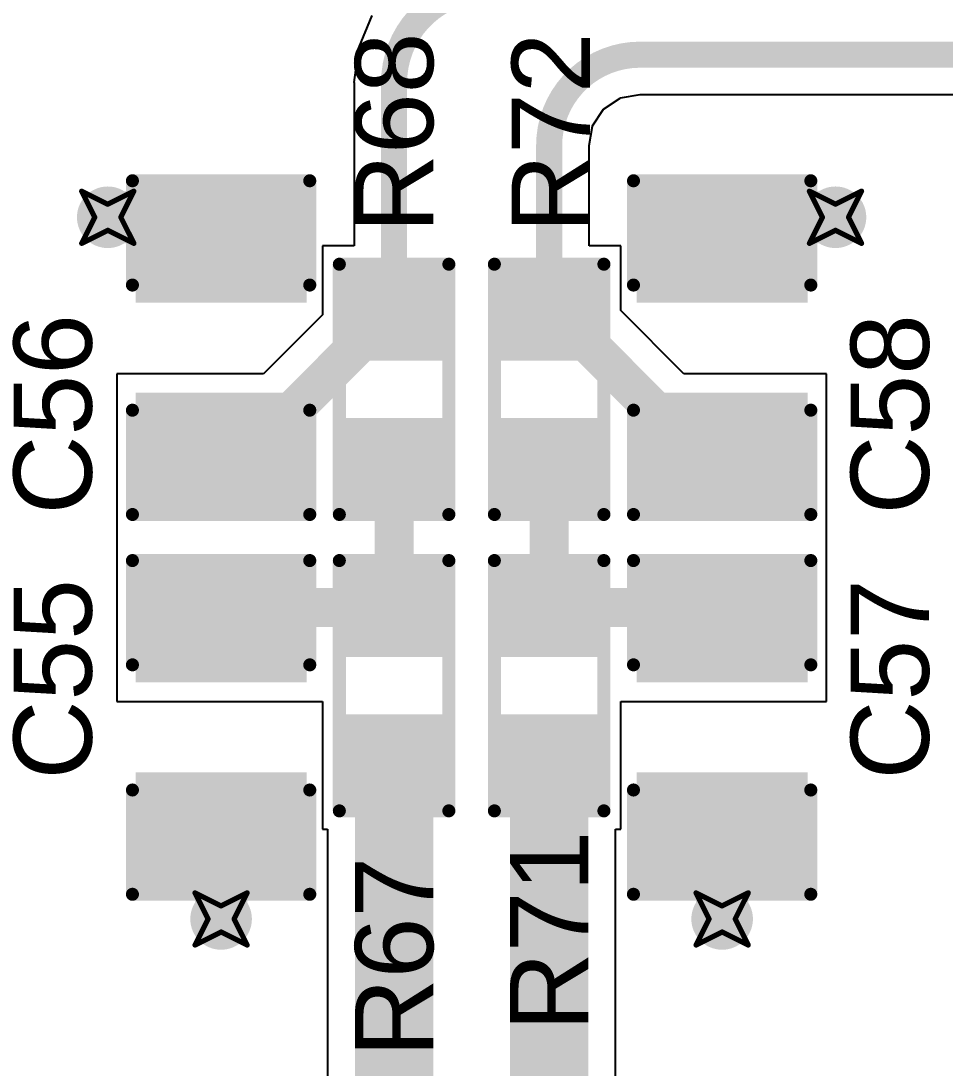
# Model space of a CAD drawing. Header units: inches. Extents: x -0.03 to 9.71, y 0.01 to 4.44.
# Drawn here: x 2.7925 to 3.1469, y 1.1192 to 1.5208 of the extents above; entities that cross this region are included whole.
import ezdxf

# ---------------------------------------------------------------- set-up
doc = ezdxf.new("R2010")
doc.units = ezdxf.units.IN
doc.header["$MEASUREMENT"] = 0
for name, color, linetype in [('Bottom Layer', 5, 'Continuous'), ('Drill Drawing', 1, 'Continuous'), ('Layer 1', 16, 'Continuous'), ('Layer 2', 76, 'Continuous'), ('Top Layer', 1, 'Continuous'), ('Top Overlay', 2, 'Continuous'), ('Top Paste', 8, 'Continuous'), ('Top Solder', 216, 'Continuous'), ('Via Holes', 16, 'Continuous')]:
    doc.layers.add(name, color=color, linetype=linetype)
doc.styles.add('Arial', font='', dxfattribs={"height": 0.2})
doc.styles.get('Arial').set_extended_font_data('Arial')

# ---------------------------------------------------------------- blocks, each defined once
blk = doc.blocks.new('R___0603_31')
at = {"layer": 'Top Layer'}
for points in [[(-0.015, 0.0175), (-0.015, -0.0175), (-0.045, -0.0175), (-0.045, 0.0175)], [(0.045, 0.0175), (0.045, -0.0175), (0.015, -0.0175), (0.015, 0.0175)]]:
    blk.add_hatch(color=1, dxfattribs=at).paths.add_polyline_path(points)
at = {"layer": 'Top Paste'}
for points in [[(-0.015, 0.0175), (-0.015, -0.0175), (-0.045, -0.0175), (-0.045, 0.0175)], [(0.045, 0.0175), (0.045, -0.0175), (0.015, -0.0175), (0.015, 0.0175)]]:
    blk.add_hatch(color=8, dxfattribs=at).paths.add_polyline_path(points)
at = {"layer": 'Top Solder'}
for points in [[(-0.011, 0.0215), (-0.011, -0.0215), (-0.049, -0.0215), (-0.049, 0.0215)], [(0.049, 0.0215), (0.049, -0.0215), (0.011, -0.0215), (0.011, 0.0215)]]:
    blk.add_hatch(color=216, dxfattribs=at).paths.add_polyline_path(points)
at = {"layer": 'Top Overlay'}
for points in [[(-0.048, 0.021, 0.005, 0.005, 0), (0.048, 0.021, 0.005, 0.005, 0)], [(-0.048, 0.021, 0.005, 0.005, 0), (-0.048, -0.021, 0.005, 0.005, 0)], [(0.048, 0.021, 0.005, 0.005, 0), (0.048, -0.021, 0.005, 0.005, 0)], [(-0.048, -0.021, 0.005, 0.005, 0), (0.048, -0.021, 0.005, 0.005, 0)]]:
    blk.add_lwpolyline(points, format="xyseb", dxfattribs=at)
for points in [[(-0.04925, 0.021, 0.0025, 0.0025, 1), (-0.04675, 0.021, 0.0025, 0.0025, 1)], [(-0.04925, 0.021, 0.0025, 0.0025, 1), (-0.04675, 0.021, 0.0025, 0.0025, 1)], [(0.04675, 0.021, 0.0025, 0.0025, 1), (0.04925, 0.021, 0.0025, 0.0025, 1)], [(0.04675, 0.021, 0.0025, 0.0025, 1), (0.04925, 0.021, 0.0025, 0.0025, 1)], [(-0.04925, -0.021, 0.0025, 0.0025, 1), (-0.04675, -0.021, 0.0025, 0.0025, 1)], [(-0.04925, -0.021, 0.0025, 0.0025, 1), (-0.04675, -0.021, 0.0025, 0.0025, 1)], [(0.04675, -0.021, 0.0025, 0.0025, 1), (0.04925, -0.021, 0.0025, 0.0025, 1)], [(0.04675, -0.021, 0.0025, 0.0025, 1), (0.04925, -0.021, 0.0025, 0.0025, 1)]]:
    blk.add_lwpolyline(points, format="xyseb", close=True, dxfattribs=at)
blk = doc.blocks.new('R___0603_32')
at = {"layer": 'Top Layer'}
for points in [[(-0.015, 0.0175), (-0.015, -0.0175), (-0.045, -0.0175), (-0.045, 0.0175)], [(0.045, 0.0175), (0.045, -0.0175), (0.015, -0.0175), (0.015, 0.0175)]]:
    blk.add_hatch(color=1, dxfattribs=at).paths.add_polyline_path(points)
at = {"layer": 'Top Paste'}
for points in [[(-0.015, 0.0175), (-0.015, -0.0175), (-0.045, -0.0175), (-0.045, 0.0175)], [(0.045, 0.0175), (0.045, -0.0175), (0.015, -0.0175), (0.015, 0.0175)]]:
    blk.add_hatch(color=8, dxfattribs=at).paths.add_polyline_path(points)
at = {"layer": 'Top Solder'}
for points in [[(-0.011, 0.0215), (-0.011, -0.0215), (-0.049, -0.0215), (-0.049, 0.0215)], [(0.049, 0.0215), (0.049, -0.0215), (0.011, -0.0215), (0.011, 0.0215)]]:
    blk.add_hatch(color=216, dxfattribs=at).paths.add_polyline_path(points)
at = {"layer": 'Top Overlay'}
for points in [[(-0.048, 0.021, 0.005, 0.005, 0), (0.048, 0.021, 0.005, 0.005, 0)], [(-0.048, 0.021, 0.005, 0.005, 0), (-0.048, -0.021, 0.005, 0.005, 0)], [(0.048, 0.021, 0.005, 0.005, 0), (0.048, -0.021, 0.005, 0.005, 0)], [(-0.048, -0.021, 0.005, 0.005, 0), (0.048, -0.021, 0.005, 0.005, 0)]]:
    blk.add_lwpolyline(points, format="xyseb", dxfattribs=at)
for points in [[(-0.04925, 0.021, 0.0025, 0.0025, 1), (-0.04675, 0.021, 0.0025, 0.0025, 1)], [(-0.04925, 0.021, 0.0025, 0.0025, 1), (-0.04675, 0.021, 0.0025, 0.0025, 1)], [(0.04675, 0.021, 0.0025, 0.0025, 1), (0.04925, 0.021, 0.0025, 0.0025, 1)], [(0.04675, 0.021, 0.0025, 0.0025, 1), (0.04925, 0.021, 0.0025, 0.0025, 1)], [(-0.04925, -0.021, 0.0025, 0.0025, 1), (-0.04675, -0.021, 0.0025, 0.0025, 1)], [(-0.04925, -0.021, 0.0025, 0.0025, 1), (-0.04675, -0.021, 0.0025, 0.0025, 1)], [(0.04675, -0.021, 0.0025, 0.0025, 1), (0.04925, -0.021, 0.0025, 0.0025, 1)], [(0.04675, -0.021, 0.0025, 0.0025, 1), (0.04925, -0.021, 0.0025, 0.0025, 1)]]:
    blk.add_lwpolyline(points, format="xyseb", close=True, dxfattribs=at)
blk = doc.blocks.new('R___0603_35')
at = {"layer": 'Top Layer'}
for points in [[(-0.015, 0.0175), (-0.015, -0.0175), (-0.045, -0.0175), (-0.045, 0.0175)], [(0.045, 0.0175), (0.045, -0.0175), (0.015, -0.0175), (0.015, 0.0175)]]:
    blk.add_hatch(color=1, dxfattribs=at).paths.add_polyline_path(points)
at = {"layer": 'Top Paste'}
for points in [[(-0.015, 0.0175), (-0.015, -0.0175), (-0.045, -0.0175), (-0.045, 0.0175)], [(0.045, 0.0175), (0.045, -0.0175), (0.015, -0.0175), (0.015, 0.0175)]]:
    blk.add_hatch(color=8, dxfattribs=at).paths.add_polyline_path(points)
at = {"layer": 'Top Solder'}
for points in [[(-0.011, 0.0215), (-0.011, -0.0215), (-0.049, -0.0215), (-0.049, 0.0215)], [(0.049, 0.0215), (0.049, -0.0215), (0.011, -0.0215), (0.011, 0.0215)]]:
    blk.add_hatch(color=216, dxfattribs=at).paths.add_polyline_path(points)
at = {"layer": 'Top Overlay'}
for points in [[(-0.048, 0.021, 0.005, 0.005, 0), (0.048, 0.021, 0.005, 0.005, 0)], [(-0.048, 0.021, 0.005, 0.005, 0), (-0.048, -0.021, 0.005, 0.005, 0)], [(0.048, 0.021, 0.005, 0.005, 0), (0.048, -0.021, 0.005, 0.005, 0)], [(-0.048, -0.021, 0.005, 0.005, 0), (0.048, -0.021, 0.005, 0.005, 0)]]:
    blk.add_lwpolyline(points, format="xyseb", dxfattribs=at)
for points in [[(-0.04925, 0.021, 0.0025, 0.0025, 1), (-0.04675, 0.021, 0.0025, 0.0025, 1)], [(-0.04925, 0.021, 0.0025, 0.0025, 1), (-0.04675, 0.021, 0.0025, 0.0025, 1)], [(0.04675, 0.021, 0.0025, 0.0025, 1), (0.04925, 0.021, 0.0025, 0.0025, 1)], [(0.04675, 0.021, 0.0025, 0.0025, 1), (0.04925, 0.021, 0.0025, 0.0025, 1)], [(-0.04925, -0.021, 0.0025, 0.0025, 1), (-0.04675, -0.021, 0.0025, 0.0025, 1)], [(-0.04925, -0.021, 0.0025, 0.0025, 1), (-0.04675, -0.021, 0.0025, 0.0025, 1)], [(0.04675, -0.021, 0.0025, 0.0025, 1), (0.04925, -0.021, 0.0025, 0.0025, 1)], [(0.04675, -0.021, 0.0025, 0.0025, 1), (0.04925, -0.021, 0.0025, 0.0025, 1)]]:
    blk.add_lwpolyline(points, format="xyseb", close=True, dxfattribs=at)
blk = doc.blocks.new('R___0603_36')
at = {"layer": 'Top Layer'}
for points in [[(-0.015, 0.0175), (-0.015, -0.0175), (-0.045, -0.0175), (-0.045, 0.0175)], [(0.045, 0.0175), (0.045, -0.0175), (0.015, -0.0175), (0.015, 0.0175)]]:
    blk.add_hatch(color=1, dxfattribs=at).paths.add_polyline_path(points)
at = {"layer": 'Top Paste'}
for points in [[(-0.015, 0.0175), (-0.015, -0.0175), (-0.045, -0.0175), (-0.045, 0.0175)], [(0.045, 0.0175), (0.045, -0.0175), (0.015, -0.0175), (0.015, 0.0175)]]:
    blk.add_hatch(color=8, dxfattribs=at).paths.add_polyline_path(points)
at = {"layer": 'Top Solder'}
for points in [[(-0.011, 0.0215), (-0.011, -0.0215), (-0.049, -0.0215), (-0.049, 0.0215)], [(0.049, 0.0215), (0.049, -0.0215), (0.011, -0.0215), (0.011, 0.0215)]]:
    blk.add_hatch(color=216, dxfattribs=at).paths.add_polyline_path(points)
at = {"layer": 'Top Overlay'}
for points in [[(-0.048, 0.021, 0.005, 0.005, 0), (0.048, 0.021, 0.005, 0.005, 0)], [(-0.048, 0.021, 0.005, 0.005, 0), (-0.048, -0.021, 0.005, 0.005, 0)], [(0.048, 0.021, 0.005, 0.005, 0), (0.048, -0.021, 0.005, 0.005, 0)], [(-0.048, -0.021, 0.005, 0.005, 0), (0.048, -0.021, 0.005, 0.005, 0)]]:
    blk.add_lwpolyline(points, format="xyseb", dxfattribs=at)
for points in [[(-0.04925, 0.021, 0.0025, 0.0025, 1), (-0.04675, 0.021, 0.0025, 0.0025, 1)], [(-0.04925, 0.021, 0.0025, 0.0025, 1), (-0.04675, 0.021, 0.0025, 0.0025, 1)], [(0.04675, 0.021, 0.0025, 0.0025, 1), (0.04925, 0.021, 0.0025, 0.0025, 1)], [(0.04675, 0.021, 0.0025, 0.0025, 1), (0.04925, 0.021, 0.0025, 0.0025, 1)], [(-0.04925, -0.021, 0.0025, 0.0025, 1), (-0.04675, -0.021, 0.0025, 0.0025, 1)], [(-0.04925, -0.021, 0.0025, 0.0025, 1), (-0.04675, -0.021, 0.0025, 0.0025, 1)], [(0.04675, -0.021, 0.0025, 0.0025, 1), (0.04925, -0.021, 0.0025, 0.0025, 1)], [(0.04675, -0.021, 0.0025, 0.0025, 1), (0.04925, -0.021, 0.0025, 0.0025, 1)]]:
    blk.add_lwpolyline(points, format="xyseb", close=True, dxfattribs=at)
blk = doc.blocks.new('C___0805_144')
at = {"layer": 'Top Layer'}
for points in [[(-0.06, 0.03), (-0.02, 0.03), (-0.02, -0.03), (-0.06, -0.03)], [(0.02, 0.03), (0.06, 0.03), (0.06, -0.03), (0.02, -0.03)]]:
    blk.add_hatch(color=1, dxfattribs=at).paths.add_polyline_path(points)
at = {"layer": 'Top Paste'}
for points in [[(-0.06, 0.03), (-0.02, 0.03), (-0.02, -0.03), (-0.06, -0.03)], [(0.02, 0.03), (0.06, 0.03), (0.06, -0.03), (0.02, -0.03)]]:
    blk.add_hatch(color=8, dxfattribs=at).paths.add_polyline_path(points)
at = {"layer": 'Top Solder'}
for points in [[(-0.06276, 0.03276), (-0.01724, 0.03276), (-0.01724, -0.03276), (-0.06276, -0.03276)], [(0.01724, 0.03276), (0.06276, 0.03276), (0.06276, -0.03276), (0.01724, -0.03276)]]:
    blk.add_hatch(color=216, dxfattribs=at).paths.add_polyline_path(points)
at = {"layer": 'Top Overlay'}
for points in [[(-0.064, 0.034, 0.005, 0.005, 0), (-0.064, -0.034, 0.005, 0.005, 0)], [(-0.064, 0.034, 0.005, 0.005, 0), (-0.024, 0.034, 0.005, 0.005, 0)], [(0.024, 0.034, 0.005, 0.005, 0), (0.064, 0.034, 0.005, 0.005, 0)], [(0.064, 0.034, 0.005, 0.005, 0), (0.064, -0.034, 0.005, 0.005, 0)], [(-0.064, -0.034, 0.005, 0.005, 0), (-0.024, -0.034, 0.005, 0.005, 0)], [(0.024, -0.034, 0.005, 0.005, 0), (0.064, -0.034, 0.005, 0.005, 0)]]:
    blk.add_lwpolyline(points, format="xyseb", dxfattribs=at)
for points in [[(-0.06525, 0.034, 0.0025, 0.0025, 1), (-0.06275, 0.034, 0.0025, 0.0025, 1)], [(-0.06525, 0.034, 0.0025, 0.0025, 1), (-0.06275, 0.034, 0.0025, 0.0025, 1)], [(-0.02525, 0.034, 0.0025, 0.0025, 1), (-0.02275, 0.034, 0.0025, 0.0025, 1)], [(0.02275, 0.034, 0.0025, 0.0025, 1), (0.02525, 0.034, 0.0025, 0.0025, 1)], [(0.06275, 0.034, 0.0025, 0.0025, 1), (0.06525, 0.034, 0.0025, 0.0025, 1)], [(0.06275, 0.034, 0.0025, 0.0025, 1), (0.06525, 0.034, 0.0025, 0.0025, 1)], [(-0.06525, -0.034, 0.0025, 0.0025, 1), (-0.06275, -0.034, 0.0025, 0.0025, 1)], [(-0.06525, -0.034, 0.0025, 0.0025, 1), (-0.06275, -0.034, 0.0025, 0.0025, 1)], [(-0.02525, -0.034, 0.0025, 0.0025, 1), (-0.02275, -0.034, 0.0025, 0.0025, 1)], [(0.02275, -0.034, 0.0025, 0.0025, 1), (0.02525, -0.034, 0.0025, 0.0025, 1)], [(0.06275, -0.034, 0.0025, 0.0025, 1), (0.06525, -0.034, 0.0025, 0.0025, 1)], [(0.06275, -0.034, 0.0025, 0.0025, 1), (0.06525, -0.034, 0.0025, 0.0025, 1)]]:
    blk.add_lwpolyline(points, format="xyseb", close=True, dxfattribs=at)
blk = doc.blocks.new('C___0805_145')
at = {"layer": 'Top Layer'}
for points in [[(-0.06, 0.03), (-0.02, 0.03), (-0.02, -0.03), (-0.06, -0.03)], [(0.02, 0.03), (0.06, 0.03), (0.06, -0.03), (0.02, -0.03)]]:
    blk.add_hatch(color=1, dxfattribs=at).paths.add_polyline_path(points)
at = {"layer": 'Top Paste'}
for points in [[(-0.06, 0.03), (-0.02, 0.03), (-0.02, -0.03), (-0.06, -0.03)], [(0.02, 0.03), (0.06, 0.03), (0.06, -0.03), (0.02, -0.03)]]:
    blk.add_hatch(color=8, dxfattribs=at).paths.add_polyline_path(points)
at = {"layer": 'Top Solder'}
for points in [[(-0.06276, 0.03276), (-0.01724, 0.03276), (-0.01724, -0.03276), (-0.06276, -0.03276)], [(0.01724, 0.03276), (0.06276, 0.03276), (0.06276, -0.03276), (0.01724, -0.03276)]]:
    blk.add_hatch(color=216, dxfattribs=at).paths.add_polyline_path(points)
at = {"layer": 'Top Overlay'}
for points in [[(-0.064, -0.034, 0.005, 0.005, 0), (-0.064, 0.034, 0.005, 0.005, 0)], [(-0.024, 0.034, 0.005, 0.005, 0), (-0.064, 0.034, 0.005, 0.005, 0)], [(0.064, 0.034, 0.005, 0.005, 0), (0.024, 0.034, 0.005, 0.005, 0)], [(0.064, -0.034, 0.005, 0.005, 0), (0.064, 0.034, 0.005, 0.005, 0)], [(-0.024, -0.034, 0.005, 0.005, 0), (-0.064, -0.034, 0.005, 0.005, 0)], [(0.064, -0.034, 0.005, 0.005, 0), (0.024, -0.034, 0.005, 0.005, 0)]]:
    blk.add_lwpolyline(points, format="xyseb", dxfattribs=at)
for points in [[(-0.06525, 0.034, 0.0025, 0.0025, 1), (-0.06275, 0.034, 0.0025, 0.0025, 1)], [(-0.06525, 0.034, 0.0025, 0.0025, 1), (-0.06275, 0.034, 0.0025, 0.0025, 1)], [(-0.02525, 0.034, 0.0025, 0.0025, 1), (-0.02275, 0.034, 0.0025, 0.0025, 1)], [(0.02275, 0.034, 0.0025, 0.0025, 1), (0.02525, 0.034, 0.0025, 0.0025, 1)], [(0.06275, 0.034, 0.0025, 0.0025, 1), (0.06525, 0.034, 0.0025, 0.0025, 1)], [(0.06275, 0.034, 0.0025, 0.0025, 1), (0.06525, 0.034, 0.0025, 0.0025, 1)], [(-0.06525, -0.034, 0.0025, 0.0025, 1), (-0.06275, -0.034, 0.0025, 0.0025, 1)], [(-0.06525, -0.034, 0.0025, 0.0025, 1), (-0.06275, -0.034, 0.0025, 0.0025, 1)], [(-0.02525, -0.034, 0.0025, 0.0025, 1), (-0.02275, -0.034, 0.0025, 0.0025, 1)], [(0.02275, -0.034, 0.0025, 0.0025, 1), (0.02525, -0.034, 0.0025, 0.0025, 1)], [(0.06275, -0.034, 0.0025, 0.0025, 1), (0.06525, -0.034, 0.0025, 0.0025, 1)], [(0.06275, -0.034, 0.0025, 0.0025, 1), (0.06525, -0.034, 0.0025, 0.0025, 1)]]:
    blk.add_lwpolyline(points, format="xyseb", close=True, dxfattribs=at)
blk = doc.blocks.new('C___0805_146')
at = {"layer": 'Top Layer'}
for points in [[(-0.06, 0.03), (-0.02, 0.03), (-0.02, -0.03), (-0.06, -0.03)], [(0.02, 0.03), (0.06, 0.03), (0.06, -0.03), (0.02, -0.03)]]:
    blk.add_hatch(color=1, dxfattribs=at).paths.add_polyline_path(points)
at = {"layer": 'Top Paste'}
for points in [[(-0.06, 0.03), (-0.02, 0.03), (-0.02, -0.03), (-0.06, -0.03)], [(0.02, 0.03), (0.06, 0.03), (0.06, -0.03), (0.02, -0.03)]]:
    blk.add_hatch(color=8, dxfattribs=at).paths.add_polyline_path(points)
at = {"layer": 'Top Solder'}
for points in [[(-0.06276, 0.03276), (-0.01724, 0.03276), (-0.01724, -0.03276), (-0.06276, -0.03276)], [(0.01724, 0.03276), (0.06276, 0.03276), (0.06276, -0.03276), (0.01724, -0.03276)]]:
    blk.add_hatch(color=216, dxfattribs=at).paths.add_polyline_path(points)
at = {"layer": 'Top Overlay'}
for points in [[(-0.064, -0.034, 0.005, 0.005, 0), (-0.064, 0.034, 0.005, 0.005, 0)], [(-0.024, 0.034, 0.005, 0.005, 0), (-0.064, 0.034, 0.005, 0.005, 0)], [(0.064, 0.034, 0.005, 0.005, 0), (0.024, 0.034, 0.005, 0.005, 0)], [(0.064, -0.034, 0.005, 0.005, 0), (0.064, 0.034, 0.005, 0.005, 0)], [(-0.024, -0.034, 0.005, 0.005, 0), (-0.064, -0.034, 0.005, 0.005, 0)], [(0.064, -0.034, 0.005, 0.005, 0), (0.024, -0.034, 0.005, 0.005, 0)]]:
    blk.add_lwpolyline(points, format="xyseb", dxfattribs=at)
for points in [[(-0.06525, 0.034, 0.0025, 0.0025, 1), (-0.06275, 0.034, 0.0025, 0.0025, 1)], [(-0.06525, 0.034, 0.0025, 0.0025, 1), (-0.06275, 0.034, 0.0025, 0.0025, 1)], [(-0.02525, 0.034, 0.0025, 0.0025, 1), (-0.02275, 0.034, 0.0025, 0.0025, 1)], [(0.02275, 0.034, 0.0025, 0.0025, 1), (0.02525, 0.034, 0.0025, 0.0025, 1)], [(0.06275, 0.034, 0.0025, 0.0025, 1), (0.06525, 0.034, 0.0025, 0.0025, 1)], [(0.06275, 0.034, 0.0025, 0.0025, 1), (0.06525, 0.034, 0.0025, 0.0025, 1)], [(-0.06525, -0.034, 0.0025, 0.0025, 1), (-0.06275, -0.034, 0.0025, 0.0025, 1)], [(-0.06525, -0.034, 0.0025, 0.0025, 1), (-0.06275, -0.034, 0.0025, 0.0025, 1)], [(-0.02525, -0.034, 0.0025, 0.0025, 1), (-0.02275, -0.034, 0.0025, 0.0025, 1)], [(0.02275, -0.034, 0.0025, 0.0025, 1), (0.02525, -0.034, 0.0025, 0.0025, 1)], [(0.06275, -0.034, 0.0025, 0.0025, 1), (0.06525, -0.034, 0.0025, 0.0025, 1)], [(0.06275, -0.034, 0.0025, 0.0025, 1), (0.06525, -0.034, 0.0025, 0.0025, 1)]]:
    blk.add_lwpolyline(points, format="xyseb", close=True, dxfattribs=at)
blk = doc.blocks.new('C___0805_147')
at = {"layer": 'Top Layer'}
for points in [[(-0.06, 0.03), (-0.02, 0.03), (-0.02, -0.03), (-0.06, -0.03)], [(0.02, 0.03), (0.06, 0.03), (0.06, -0.03), (0.02, -0.03)]]:
    blk.add_hatch(color=1, dxfattribs=at).paths.add_polyline_path(points)
at = {"layer": 'Top Paste'}
for points in [[(-0.06, 0.03), (-0.02, 0.03), (-0.02, -0.03), (-0.06, -0.03)], [(0.02, 0.03), (0.06, 0.03), (0.06, -0.03), (0.02, -0.03)]]:
    blk.add_hatch(color=8, dxfattribs=at).paths.add_polyline_path(points)
at = {"layer": 'Top Solder'}
for points in [[(-0.06276, 0.03276), (-0.01724, 0.03276), (-0.01724, -0.03276), (-0.06276, -0.03276)], [(0.01724, 0.03276), (0.06276, 0.03276), (0.06276, -0.03276), (0.01724, -0.03276)]]:
    blk.add_hatch(color=216, dxfattribs=at).paths.add_polyline_path(points)
at = {"layer": 'Top Overlay'}
for points in [[(-0.064, 0.034, 0.005, 0.005, 0), (-0.064, -0.034, 0.005, 0.005, 0)], [(-0.064, 0.034, 0.005, 0.005, 0), (-0.024, 0.034, 0.005, 0.005, 0)], [(0.024, 0.034, 0.005, 0.005, 0), (0.064, 0.034, 0.005, 0.005, 0)], [(0.064, 0.034, 0.005, 0.005, 0), (0.064, -0.034, 0.005, 0.005, 0)], [(-0.064, -0.034, 0.005, 0.005, 0), (-0.024, -0.034, 0.005, 0.005, 0)], [(0.024, -0.034, 0.005, 0.005, 0), (0.064, -0.034, 0.005, 0.005, 0)]]:
    blk.add_lwpolyline(points, format="xyseb", dxfattribs=at)
for points in [[(-0.06525, 0.034, 0.0025, 0.0025, 1), (-0.06275, 0.034, 0.0025, 0.0025, 1)], [(-0.06525, 0.034, 0.0025, 0.0025, 1), (-0.06275, 0.034, 0.0025, 0.0025, 1)], [(-0.02525, 0.034, 0.0025, 0.0025, 1), (-0.02275, 0.034, 0.0025, 0.0025, 1)], [(0.02275, 0.034, 0.0025, 0.0025, 1), (0.02525, 0.034, 0.0025, 0.0025, 1)], [(0.06275, 0.034, 0.0025, 0.0025, 1), (0.06525, 0.034, 0.0025, 0.0025, 1)], [(0.06275, 0.034, 0.0025, 0.0025, 1), (0.06525, 0.034, 0.0025, 0.0025, 1)], [(-0.06525, -0.034, 0.0025, 0.0025, 1), (-0.06275, -0.034, 0.0025, 0.0025, 1)], [(-0.06525, -0.034, 0.0025, 0.0025, 1), (-0.06275, -0.034, 0.0025, 0.0025, 1)], [(-0.02525, -0.034, 0.0025, 0.0025, 1), (-0.02275, -0.034, 0.0025, 0.0025, 1)], [(0.02275, -0.034, 0.0025, 0.0025, 1), (0.02525, -0.034, 0.0025, 0.0025, 1)], [(0.06275, -0.034, 0.0025, 0.0025, 1), (0.06525, -0.034, 0.0025, 0.0025, 1)], [(0.06275, -0.034, 0.0025, 0.0025, 1), (0.06525, -0.034, 0.0025, 0.0025, 1)]]:
    blk.add_lwpolyline(points, format="xyseb", close=True, dxfattribs=at)

msp = doc.modelspace()

# ---------------------------------------------------------------- hatches: boundary and pattern name
at = {"layer": 'Bottom Layer'}
h = msp.add_hatch(color=5, dxfattribs=at)
edge = h.paths.add_edge_path()
edge.add_arc((2.82583, 1.44551), 0.01181, 0, 360)
h = msp.add_hatch(color=5, dxfattribs=at)
edge = h.paths.add_edge_path()
edge.add_arc((3.10488, 1.44551), 0.01181, 0, 360)
h = msp.add_hatch(color=5, dxfattribs=at)
edge = h.paths.add_edge_path()
edge.add_arc((2.86929, 1.17638), 0.01181, 0, 360)
h = msp.add_hatch(color=5, dxfattribs=at)
edge = h.paths.add_edge_path()
edge.add_arc((3.06142, 1.17638), 0.01181, 0, 360)
at = {"layer": 'Layer 1'}
h = msp.add_hatch(color=16, dxfattribs=at)
edge = h.paths.add_edge_path()
edge.add_arc((2.82583, 1.44551), 0.01181, 0, 360)
h = msp.add_hatch(color=16, dxfattribs=at)
edge = h.paths.add_edge_path()
edge.add_arc((3.10488, 1.44551), 0.01181, 0, 360)
h = msp.add_hatch(color=16, dxfattribs=at)
edge = h.paths.add_edge_path()
edge.add_arc((2.86929, 1.17638), 0.01181, 0, 360)
h = msp.add_hatch(color=16, dxfattribs=at)
edge = h.paths.add_edge_path()
edge.add_arc((3.06142, 1.17638), 0.01181, 0, 360)
at = {"layer": 'Layer 2'}
h = msp.add_hatch(color=76, dxfattribs=at)
edge = h.paths.add_edge_path()
edge.add_arc((2.82583, 1.44551), 0.01181, 0, 360)
h = msp.add_hatch(color=76, dxfattribs=at)
edge = h.paths.add_edge_path()
edge.add_arc((3.10488, 1.44551), 0.01181, 0, 360)
h = msp.add_hatch(color=76, dxfattribs=at)
edge = h.paths.add_edge_path()
edge.add_arc((2.86929, 1.17638), 0.01181, 0, 360)
h = msp.add_hatch(color=76, dxfattribs=at)
edge = h.paths.add_edge_path()
edge.add_arc((3.06142, 1.17638), 0.01181, 0, 360)
at = {"layer": 'Top Layer'}
h = msp.add_hatch(color=1, dxfattribs=at)
edge = h.paths.add_edge_path()
edge.add_arc((2.82583, 1.44551), 0.01181, 0, 360)
h = msp.add_hatch(color=1, dxfattribs=at)
edge = h.paths.add_edge_path()
edge.add_arc((3.10488, 1.44551), 0.01181, 0, 360)
h = msp.add_hatch(color=1, dxfattribs=at)
edge = h.paths.add_edge_path()
edge.add_arc((2.86929, 1.17638), 0.01181, 0, 360)
h = msp.add_hatch(color=1, dxfattribs=at)
edge = h.paths.add_edge_path()
edge.add_arc((3.06142, 1.17638), 0.01181, 0, 360)
at = {"layer": 'Via Holes'}
h = msp.add_hatch(color=7, dxfattribs=at)
edge = h.paths.add_edge_path()
edge.add_arc((2.82583, 1.44551), 0.00591, 0, 360)
h = msp.add_hatch(color=7, dxfattribs=at)
edge = h.paths.add_edge_path()
edge.add_arc((3.10488, 1.44551), 0.00591, 0, 360)
h = msp.add_hatch(color=7, dxfattribs=at)
edge = h.paths.add_edge_path()
edge.add_arc((2.86929, 1.17638), 0.00591, 0, 360)
h = msp.add_hatch(color=7, dxfattribs=at)
edge = h.paths.add_edge_path()
edge.add_arc((3.06142, 1.17638), 0.00591, 0, 360)

# ---------------------------------------------------------------- linework, layer by layer
at = {"layer": 'Drill Drawing'}
for points in [[(2.81583, 1.45551, 0.002, 0.002, 0), (2.82583, 1.45051, 0.002, 0.002, 0)], [(2.81583, 1.45551, 0.002, 0.002, 0), (2.82083, 1.44551, 0.002, 0.002, 0)], [(2.82583, 1.45051, 0.002, 0.002, 0), (2.83583, 1.45551, 0.002, 0.002, 0)], [(2.83083, 1.44551, 0.002, 0.002, 0), (2.83583, 1.45551, 0.002, 0.002, 0)], [(3.09488, 1.45551, 0.002, 0.002, 0), (3.10488, 1.45051, 0.002, 0.002, 0)], [(3.09488, 1.45551, 0.002, 0.002, 0), (3.09988, 1.44551, 0.002, 0.002, 0)], [(3.10488, 1.45051, 0.002, 0.002, 0), (3.11488, 1.45551, 0.002, 0.002, 0)], [(3.10988, 1.44551, 0.002, 0.002, 0), (3.11488, 1.45551, 0.002, 0.002, 0)], [(2.81583, 1.43551, 0.002, 0.002, 0), (2.82083, 1.44551, 0.002, 0.002, 0)], [(2.83083, 1.44551, 0.002, 0.002, 0), (2.83583, 1.43551, 0.002, 0.002, 0)], [(3.09488, 1.43551, 0.002, 0.002, 0), (3.09988, 1.44551, 0.002, 0.002, 0)], [(3.10988, 1.44551, 0.002, 0.002, 0), (3.11488, 1.43551, 0.002, 0.002, 0)], [(2.81583, 1.43551, 0.002, 0.002, 0), (2.82583, 1.44051, 0.002, 0.002, 0)], [(2.82583, 1.44051, 0.002, 0.002, 0), (2.83583, 1.43551, 0.002, 0.002, 0)], [(3.09488, 1.43551, 0.002, 0.002, 0), (3.10488, 1.44051, 0.002, 0.002, 0)], [(3.10488, 1.44051, 0.002, 0.002, 0), (3.11488, 1.43551, 0.002, 0.002, 0)], [(2.85929, 1.18638, 0.002, 0.002, 0), (2.86929, 1.18138, 0.002, 0.002, 0)], [(2.85929, 1.18638, 0.002, 0.002, 0), (2.86429, 1.17638, 0.002, 0.002, 0)], [(2.86929, 1.18138, 0.002, 0.002, 0), (2.87929, 1.18638, 0.002, 0.002, 0)], [(2.87429, 1.17638, 0.002, 0.002, 0), (2.87929, 1.18638, 0.002, 0.002, 0)], [(3.05142, 1.18638, 0.002, 0.002, 0), (3.06142, 1.18138, 0.002, 0.002, 0)], [(3.05142, 1.18638, 0.002, 0.002, 0), (3.05642, 1.17638, 0.002, 0.002, 0)], [(3.06142, 1.18138, 0.002, 0.002, 0), (3.07142, 1.18638, 0.002, 0.002, 0)], [(3.06642, 1.17638, 0.002, 0.002, 0), (3.07142, 1.18638, 0.002, 0.002, 0)], [(2.85929, 1.16638, 0.002, 0.002, 0), (2.86429, 1.17638, 0.002, 0.002, 0)], [(2.87429, 1.17638, 0.002, 0.002, 0), (2.87929, 1.16638, 0.002, 0.002, 0)], [(3.05142, 1.16638, 0.002, 0.002, 0), (3.05642, 1.17638, 0.002, 0.002, 0)], [(3.06642, 1.17638, 0.002, 0.002, 0), (3.07142, 1.16638, 0.002, 0.002, 0)], [(2.85929, 1.16638, 0.002, 0.002, 0), (2.86929, 1.17138, 0.002, 0.002, 0)], [(2.86929, 1.17138, 0.002, 0.002, 0), (2.87929, 1.16638, 0.002, 0.002, 0)], [(3.05142, 1.16638, 0.002, 0.002, 0), (3.06142, 1.17138, 0.002, 0.002, 0)], [(3.06142, 1.17138, 0.002, 0.002, 0), (3.07142, 1.16638, 0.002, 0.002, 0)]]:
    msp.add_lwpolyline(points, format="xyseb", dxfattribs=at)
for points in [[(2.81533, 1.45551, 0.001, 0.001, 1), (2.81633, 1.45551, 0.001, 0.001, 1)], [(2.81533, 1.45551, 0.001, 0.001, 1), (2.81633, 1.45551, 0.001, 0.001, 1)], [(2.83533, 1.45551, 0.001, 0.001, 1), (2.83633, 1.45551, 0.001, 0.001, 1)], [(2.83533, 1.45551, 0.001, 0.001, 1), (2.83633, 1.45551, 0.001, 0.001, 1)], [(3.09438, 1.45551, 0.001, 0.001, 1), (3.09538, 1.45551, 0.001, 0.001, 1)], [(3.09438, 1.45551, 0.001, 0.001, 1), (3.09538, 1.45551, 0.001, 0.001, 1)], [(3.11438, 1.45551, 0.001, 0.001, 1), (3.11538, 1.45551, 0.001, 0.001, 1)], [(3.11438, 1.45551, 0.001, 0.001, 1), (3.11538, 1.45551, 0.001, 0.001, 1)], [(2.82533, 1.45051, 0.001, 0.001, 1), (2.82633, 1.45051, 0.001, 0.001, 1)], [(2.82533, 1.45051, 0.001, 0.001, 1), (2.82633, 1.45051, 0.001, 0.001, 1)], [(3.10438, 1.45051, 0.001, 0.001, 1), (3.10538, 1.45051, 0.001, 0.001, 1)], [(3.10438, 1.45051, 0.001, 0.001, 1), (3.10538, 1.45051, 0.001, 0.001, 1)], [(2.82033, 1.44551, 0.001, 0.001, 1), (2.82133, 1.44551, 0.001, 0.001, 1)], [(2.82033, 1.44551, 0.001, 0.001, 1), (2.82133, 1.44551, 0.001, 0.001, 1)], [(2.83033, 1.44551, 0.001, 0.001, 1), (2.83133, 1.44551, 0.001, 0.001, 1)], [(2.83033, 1.44551, 0.001, 0.001, 1), (2.83133, 1.44551, 0.001, 0.001, 1)], [(3.09938, 1.44551, 0.001, 0.001, 1), (3.10038, 1.44551, 0.001, 0.001, 1)], [(3.09938, 1.44551, 0.001, 0.001, 1), (3.10038, 1.44551, 0.001, 0.001, 1)], [(3.10938, 1.44551, 0.001, 0.001, 1), (3.11038, 1.44551, 0.001, 0.001, 1)], [(3.10938, 1.44551, 0.001, 0.001, 1), (3.11038, 1.44551, 0.001, 0.001, 1)], [(2.82533, 1.44051, 0.001, 0.001, 1), (2.82633, 1.44051, 0.001, 0.001, 1)], [(2.82533, 1.44051, 0.001, 0.001, 1), (2.82633, 1.44051, 0.001, 0.001, 1)], [(3.10438, 1.44051, 0.001, 0.001, 1), (3.10538, 1.44051, 0.001, 0.001, 1)], [(3.10438, 1.44051, 0.001, 0.001, 1), (3.10538, 1.44051, 0.001, 0.001, 1)], [(2.81533, 1.43551, 0.001, 0.001, 1), (2.81633, 1.43551, 0.001, 0.001, 1)], [(2.81533, 1.43551, 0.001, 0.001, 1), (2.81633, 1.43551, 0.001, 0.001, 1)], [(2.83533, 1.43551, 0.001, 0.001, 1), (2.83633, 1.43551, 0.001, 0.001, 1)], [(2.83533, 1.43551, 0.001, 0.001, 1), (2.83633, 1.43551, 0.001, 0.001, 1)], [(3.09438, 1.43551, 0.001, 0.001, 1), (3.09538, 1.43551, 0.001, 0.001, 1)], [(3.09438, 1.43551, 0.001, 0.001, 1), (3.09538, 1.43551, 0.001, 0.001, 1)], [(3.11438, 1.43551, 0.001, 0.001, 1), (3.11538, 1.43551, 0.001, 0.001, 1)], [(3.11438, 1.43551, 0.001, 0.001, 1), (3.11538, 1.43551, 0.001, 0.001, 1)], [(2.85879, 1.18638, 0.001, 0.001, 1), (2.85979, 1.18638, 0.001, 0.001, 1)], [(2.85879, 1.18638, 0.001, 0.001, 1), (2.85979, 1.18638, 0.001, 0.001, 1)], [(2.87879, 1.18638, 0.001, 0.001, 1), (2.87979, 1.18638, 0.001, 0.001, 1)], [(2.87879, 1.18638, 0.001, 0.001, 1), (2.87979, 1.18638, 0.001, 0.001, 1)], [(3.05092, 1.18638, 0.001, 0.001, 1), (3.05192, 1.18638, 0.001, 0.001, 1)], [(3.05092, 1.18638, 0.001, 0.001, 1), (3.05192, 1.18638, 0.001, 0.001, 1)], [(3.07092, 1.18638, 0.001, 0.001, 1), (3.07192, 1.18638, 0.001, 0.001, 1)], [(3.07092, 1.18638, 0.001, 0.001, 1), (3.07192, 1.18638, 0.001, 0.001, 1)], [(2.86879, 1.18138, 0.001, 0.001, 1), (2.86979, 1.18138, 0.001, 0.001, 1)], [(2.86879, 1.18138, 0.001, 0.001, 1), (2.86979, 1.18138, 0.001, 0.001, 1)], [(3.06092, 1.18138, 0.001, 0.001, 1), (3.06192, 1.18138, 0.001, 0.001, 1)], [(3.06092, 1.18138, 0.001, 0.001, 1), (3.06192, 1.18138, 0.001, 0.001, 1)], [(2.86379, 1.17638, 0.001, 0.001, 1), (2.86479, 1.17638, 0.001, 0.001, 1)], [(2.86379, 1.17638, 0.001, 0.001, 1), (2.86479, 1.17638, 0.001, 0.001, 1)], [(2.87379, 1.17638, 0.001, 0.001, 1), (2.87479, 1.17638, 0.001, 0.001, 1)], [(2.87379, 1.17638, 0.001, 0.001, 1), (2.87479, 1.17638, 0.001, 0.001, 1)], [(3.05592, 1.17638, 0.001, 0.001, 1), (3.05692, 1.17638, 0.001, 0.001, 1)], [(3.05592, 1.17638, 0.001, 0.001, 1), (3.05692, 1.17638, 0.001, 0.001, 1)], [(3.06592, 1.17638, 0.001, 0.001, 1), (3.06692, 1.17638, 0.001, 0.001, 1)], [(3.06592, 1.17638, 0.001, 0.001, 1), (3.06692, 1.17638, 0.001, 0.001, 1)], [(2.86879, 1.17138, 0.001, 0.001, 1), (2.86979, 1.17138, 0.001, 0.001, 1)], [(2.86879, 1.17138, 0.001, 0.001, 1), (2.86979, 1.17138, 0.001, 0.001, 1)], [(3.06092, 1.17138, 0.001, 0.001, 1), (3.06192, 1.17138, 0.001, 0.001, 1)], [(3.06092, 1.17138, 0.001, 0.001, 1), (3.06192, 1.17138, 0.001, 0.001, 1)], [(2.85879, 1.16638, 0.001, 0.001, 1), (2.85979, 1.16638, 0.001, 0.001, 1)], [(2.85879, 1.16638, 0.001, 0.001, 1), (2.85979, 1.16638, 0.001, 0.001, 1)], [(2.87879, 1.16638, 0.001, 0.001, 1), (2.87979, 1.16638, 0.001, 0.001, 1)], [(2.87879, 1.16638, 0.001, 0.001, 1), (2.87979, 1.16638, 0.001, 0.001, 1)], [(3.05092, 1.16638, 0.001, 0.001, 1), (3.05192, 1.16638, 0.001, 0.001, 1)], [(3.05092, 1.16638, 0.001, 0.001, 1), (3.05192, 1.16638, 0.001, 0.001, 1)], [(3.07092, 1.16638, 0.001, 0.001, 1), (3.07192, 1.16638, 0.001, 0.001, 1)], [(3.07092, 1.16638, 0.001, 0.001, 1), (3.07192, 1.16638, 0.001, 0.001, 1)]]:
    msp.add_lwpolyline(points, format="xyseb", close=True, dxfattribs=at)
at = {"layer": 'Top Layer'}
for p, q in [((2.92706, 1.52288), (2.92194, 1.51051)), ((2.92194, 1.51051), (2.92019, 1.49725)), ((2.92019, 1.49725), (2.92034, 1.49725)), ((2.92034, 1.49725), (2.92034, 1.43451)), ((3.01598, 1.48698), (3.02237, 1.49125)), ((3.02237, 1.49125), (3.02246, 1.49127)), ((3.02246, 1.49127), (3.02992, 1.49258)), ((3.02992, 1.49258), (3.02992, 1.49258)), ((3.02992, 1.49258), (3.03774, 1.49258)), ((3.03774, 1.49258), (3.28367, 1.49258)), ((3.0117, 1.48058), (3.01598, 1.48698)), ((3.01037, 1.47303), (3.01168, 1.48049)), ((3.01168, 1.48049), (3.0117, 1.48058)), ((3.01037, 1.46512), (3.01037, 1.47303)), ((3.01037, 1.46503), (3.01037, 1.46512)), ((3.01037, 1.43451), (3.01037, 1.46503)), ((2.92034, 1.43451), (2.90813, 1.43451)), ((2.90813, 1.43451), (2.90813, 1.40814)), ((3.02258, 1.43451), (3.01037, 1.43451)), ((3.02258, 1.40972), (3.02258, 1.43451)), ((3.04667, 1.38551), (3.02258, 1.40972)), ((2.90813, 1.40814), (2.88561, 1.38551)), ((2.88561, 1.38551), (2.82929, 1.38551)), ((2.82929, 1.38551), (2.82929, 1.32551)), ((3.10142, 1.38551), (3.04667, 1.38551)), ((3.10142, 1.32551), (3.10142, 1.38551)), ((2.82929, 1.32551), (2.82929, 1.32551)), ((2.82929, 1.32551), (2.82929, 1.31984)), ((3.10142, 1.31984), (3.10142, 1.32551)), ((3.10142, 1.32551), (3.10142, 1.32551)), ((2.82929, 1.31984), (2.82929, 1.31984)), ((2.82929, 1.31984), (2.82929, 1.25984)), ((3.10142, 1.25984), (3.10142, 1.31984)), ((3.10142, 1.31984), (3.10142, 1.31984)), ((2.82929, 1.25984), (2.90813, 1.25984)), ((2.90813, 1.25984), (2.90813, 1.21084)), ((3.02258, 1.21084), (3.02258, 1.25984)), ((3.02258, 1.25984), (3.10142, 1.25984)), ((2.90813, 1.21084), (2.91014, 1.21084)), ((2.91014, 1.21084), (2.91014, 1.02362)), ((3.02057, 1.02362), (3.02057, 1.21084)), ((3.02057, 1.21084), (3.02258, 1.21084))]:
    msp.add_line(p, q, dxfattribs=at)
for points in [[(2.93563, 1.49725, 0.01, 0.01, -0.414214), (2.97145, 1.53307, 0.01, 0.01, 0)], [(2.99508, 1.47303, 0.01, 0.01, -0.414214), (3.02992, 1.50787, 0.01, 0.01, 0)], [(3.02992, 1.50787, 0.01, 0.01, 0), (3.28367, 1.50787, 0.01, 0.01, 0)], [(2.93563, 1.41339, 0.01, 0.01, 0), (2.93563, 1.49725, 0.01, 0.01, 0)], [(2.99508, 1.41339, 0.01, 0.01, 0), (2.99508, 1.47303, 0.01, 0.01, 0)], [(2.82583, 1.44551, 0.02, 0.02, 0), (2.86929, 1.44551, 0.02, 0.02, 0)], [(3.06142, 1.44551, 0.02, 0.02, 0), (3.10488, 1.44551, 0.02, 0.02, 0)], [(2.9272, 1.40201, 0.015, 0.015, 0), (2.93467, 1.40951, 0.015, 0.015, 0)], [(2.99508, 1.40951, 0.015, 0.015, 0), (3.00508, 1.40201, 0.015, 0.015, 0)], [(2.89179, 1.36643, 0.015, 0.015, 0), (2.9272, 1.40201, 0.015, 0.015, 0)], [(3.00508, 1.40201, 0.015, 0.015, 0), (3.03892, 1.36801, 0.015, 0.015, 0)], [(2.86929, 1.35551, 0.015, 0.015, 0), (2.89179, 1.36643, 0.015, 0.015, 0)], [(3.03892, 1.36801, 0.015, 0.015, 0), (3.06142, 1.35551, 0.015, 0.015, 0)], [(2.93563, 1.29584, 0.015, 0.015, 0), (2.93563, 1.34951, 0.015, 0.015, 0)], [(2.99508, 1.29584, 0.015, 0.015, 0), (2.99508, 1.34951, 0.015, 0.015, 0)], [(2.86929, 1.28984, 0.015, 0.015, 0), (2.87529, 1.29584, 0.015, 0.015, 0)], [(2.87529, 1.29584, 0.015, 0.015, 0), (2.93563, 1.29584, 0.015, 0.015, 0)], [(2.99508, 1.29584, 0.015, 0.015, 0), (3.05542, 1.29584, 0.015, 0.015, 0)], [(2.93563, 0.92815, 0.03, 0.03, 0), (2.93563, 1.23584, 0.03, 0.03, 0)], [(2.99508, 0.92815, 0.03, 0.03, 0), (2.99508, 1.23584, 0.03, 0.03, 0)], [(2.86929, 1.17638, 0.02, 0.02, 0), (2.86929, 1.21984, 0.02, 0.02, 0)], [(3.06142, 1.17638, 0.02, 0.02, 0), (3.06142, 1.21984, 0.02, 0.02, 0)]]:
    msp.add_lwpolyline(points, format="xyseb", dxfattribs=at)
for points in [[(3.02742, 1.50787, 0.005, 0.005, 1), (3.03242, 1.50787, 0.005, 0.005, 1)], [(3.02742, 1.50787, 0.005, 0.005, 1), (3.03242, 1.50787, 0.005, 0.005, 1)], [(2.93313, 1.49725, 0.005, 0.005, 1), (2.93813, 1.49725, 0.005, 0.005, 1)], [(2.93313, 1.49725, 0.005, 0.005, 1), (2.93813, 1.49725, 0.005, 0.005, 1)], [(2.99258, 1.47303, 0.005, 0.005, 1), (2.99758, 1.47303, 0.005, 0.005, 1)], [(2.99258, 1.47303, 0.005, 0.005, 1), (2.99758, 1.47303, 0.005, 0.005, 1)], [(2.82083, 1.44551, 0.01, 0.01, 1), (2.83083, 1.44551, 0.01, 0.01, 1)], [(2.86429, 1.44551, 0.01, 0.01, 1), (2.87429, 1.44551, 0.01, 0.01, 1)], [(3.05642, 1.44551, 0.01, 0.01, 1), (3.06642, 1.44551, 0.01, 0.01, 1)], [(3.09988, 1.44551, 0.01, 0.01, 1), (3.10988, 1.44551, 0.01, 0.01, 1)], [(2.93313, 1.41339, 0.005, 0.005, 1), (2.93813, 1.41339, 0.005, 0.005, 1)], [(2.99258, 1.41339, 0.005, 0.005, 1), (2.99758, 1.41339, 0.005, 0.005, 1)], [(2.93092, 1.40951, 0.0075, 0.0075, 1), (2.93842, 1.40951, 0.0075, 0.0075, 1)], [(2.99133, 1.40951, 0.0075, 0.0075, 1), (2.99883, 1.40951, 0.0075, 0.0075, 1)], [(2.92345, 1.40201, 0.0075, 0.0075, 1), (2.93095, 1.40201, 0.0075, 0.0075, 1)], [(2.92345, 1.40201, 0.0075, 0.0075, 1), (2.93095, 1.40201, 0.0075, 0.0075, 1)], [(3.00133, 1.40201, 0.0075, 0.0075, 1), (3.00883, 1.40201, 0.0075, 0.0075, 1)], [(3.00133, 1.40201, 0.0075, 0.0075, 1), (3.00883, 1.40201, 0.0075, 0.0075, 1)], [(2.88804, 1.36643, 0.0075, 0.0075, 1), (2.89554, 1.36643, 0.0075, 0.0075, 1)], [(2.88804, 1.36643, 0.0075, 0.0075, 1), (2.89554, 1.36643, 0.0075, 0.0075, 1)], [(3.03517, 1.36801, 0.0075, 0.0075, 1), (3.04267, 1.36801, 0.0075, 0.0075, 1)], [(3.03517, 1.36801, 0.0075, 0.0075, 1), (3.04267, 1.36801, 0.0075, 0.0075, 1)], [(2.86554, 1.35551, 0.0075, 0.0075, 1), (2.87304, 1.35551, 0.0075, 0.0075, 1)], [(3.05767, 1.35551, 0.0075, 0.0075, 1), (3.06517, 1.35551, 0.0075, 0.0075, 1)], [(2.93188, 1.34951, 0.0075, 0.0075, 1), (2.93938, 1.34951, 0.0075, 0.0075, 1)], [(2.99133, 1.34951, 0.0075, 0.0075, 1), (2.99883, 1.34951, 0.0075, 0.0075, 1)], [(2.87154, 1.29584, 0.0075, 0.0075, 1), (2.87904, 1.29584, 0.0075, 0.0075, 1)], [(2.87154, 1.29584, 0.0075, 0.0075, 1), (2.87904, 1.29584, 0.0075, 0.0075, 1)], [(2.93188, 1.29584, 0.0075, 0.0075, 1), (2.93938, 1.29584, 0.0075, 0.0075, 1)], [(2.93188, 1.29584, 0.0075, 0.0075, 1), (2.93938, 1.29584, 0.0075, 0.0075, 1)], [(2.99133, 1.29584, 0.0075, 0.0075, 1), (2.99883, 1.29584, 0.0075, 0.0075, 1)], [(2.99133, 1.29584, 0.0075, 0.0075, 1), (2.99883, 1.29584, 0.0075, 0.0075, 1)], [(3.05167, 1.29584, 0.0075, 0.0075, 1), (3.05917, 1.29584, 0.0075, 0.0075, 1)], [(2.86554, 1.28984, 0.0075, 0.0075, 1), (2.87304, 1.28984, 0.0075, 0.0075, 1)], [(2.92813, 1.23584, 0.015, 0.015, 1), (2.94313, 1.23584, 0.015, 0.015, 1)], [(2.98758, 1.23584, 0.015, 0.015, 1), (3.00258, 1.23584, 0.015, 0.015, 1)], [(2.86429, 1.21984, 0.01, 0.01, 1), (2.87429, 1.21984, 0.01, 0.01, 1)], [(3.05642, 1.21984, 0.01, 0.01, 1), (3.06642, 1.21984, 0.01, 0.01, 1)], [(2.86429, 1.17638, 0.01, 0.01, 1), (2.87429, 1.17638, 0.01, 0.01, 1)], [(3.05642, 1.17638, 0.01, 0.01, 1), (3.06642, 1.17638, 0.01, 0.01, 1)]]:
    msp.add_lwpolyline(points, format="xyseb", close=True, dxfattribs=at)

# ---------------------------------------------------------------- block references
for name, p, rotation in [('C___0805_146', (2.86929, 1.39551), 270), ('C___0805_144', (3.06142, 1.39551), 90), ('R___0603_35', (2.93563, 1.37951), 90), ('R___0603_31', (2.99508, 1.37951), 90), ('C___0805_147', (2.86929, 1.24984), 90), ('R___0603_36', (2.93563, 1.26584), 90), ('R___0603_32', (2.99508, 1.26584), 90), ('C___0805_145', (3.06142, 1.24984), 270)]:
    msp.add_blockref(name, p, dxfattribs=dict(rotation=rotation))

# ---------------------------------------------------------------- texts
at = {"layer": 'Top Overlay', "style": 'Arial'}
for s, p in [('R68', (2.95063, 1.43949)), ('R72', (3.01069, 1.43949)), ('C56', (2.81969, 1.33151)), ('C58', (3.14069, 1.33151)), ('C55', (2.81969, 1.22986)), ('C57', (3.14069, 1.22986)), ('R71', (3.01007, 1.13333)), ('R67', (2.95063, 1.12333))]:
    msp.add_text(s, height=0.03, rotation=90, dxfattribs=at).set_placement(p)

doc.saveas('drawing.dxf')
